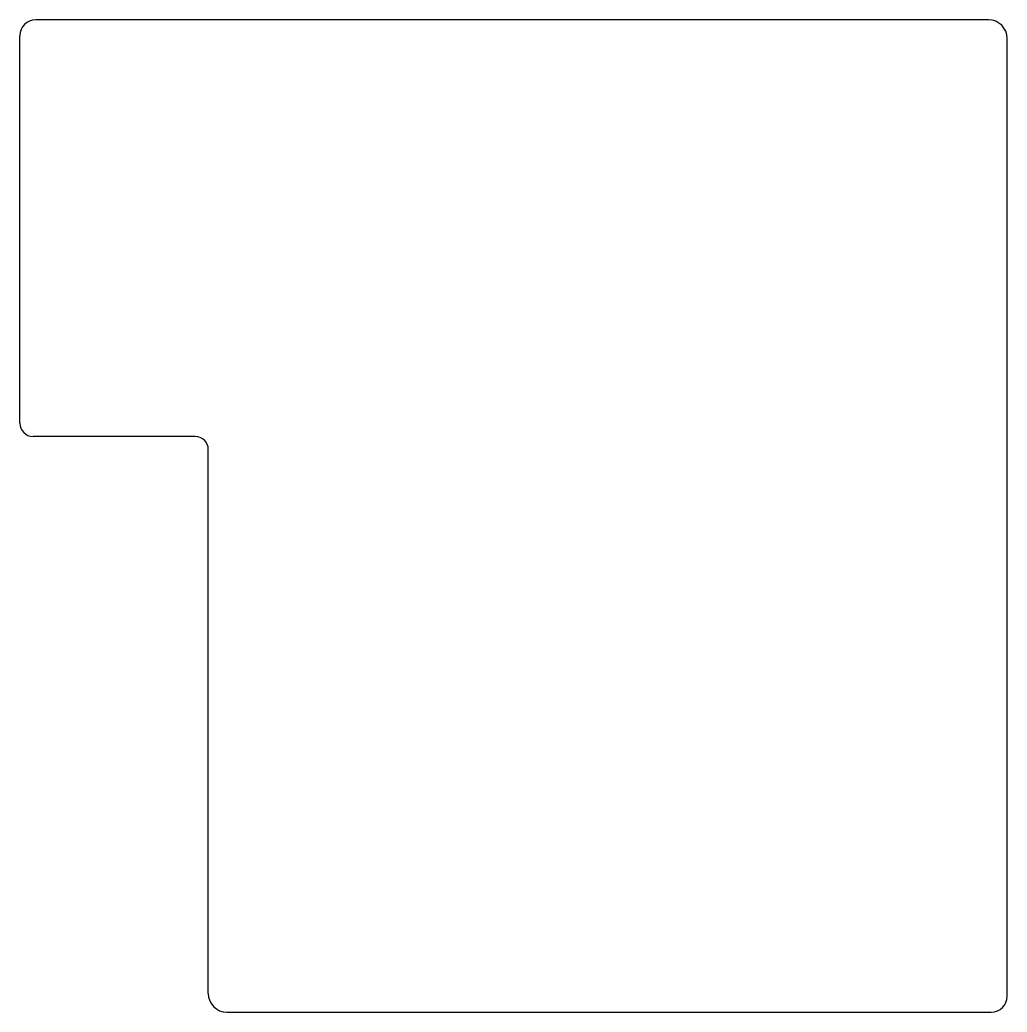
# Model space of a CAD drawing. Extents: x 66 to 160.5, y -155.7 to -60.7.
import ezdxf

# ---------------------------------------------------------------- set-up
doc = ezdxf.new("R2010")
doc.units = 0
doc.header["$MEASUREMENT"] = 0
doc.layers.add('BLACK', color=7, linetype='CONTINUOUS')

msp = doc.modelspace()

# ---------------------------------------------------------------- linework, layer by layer
at = {"layer": 'BLACK', "linetype": 'CONTINUOUS'}
for p, q in [((158.75, -60.706), (67.564, -60.706)), ((66.04, -99.314), (66.04, -62.23)), ((160.528, -154.178), (160.528, -62.484)), ((82.804, -100.584), (67.31, -100.584)), ((84.074, -153.924), (84.074, -101.854)), ((85.852, -155.702), (159.004, -155.702))]:
    msp.add_line(p, q, dxfattribs=at)
at = {"layer": 'BLACK'}
for centre, radius, start, end in [((67.564, -62.23), 1.524, 90, 180), ((158.75, -62.484), 1.778, 0, 90), ((67.31, -99.314), 1.27, 180, 270), ((82.804, -101.854), 1.27, 0, 90), ((85.852, -153.924), 1.778, 180, 270), ((159.004, -154.178), 1.524, -90, 0)]:
    msp.add_arc(centre, radius, start, end, dxfattribs=at)

doc.saveas('drawing.dxf')
